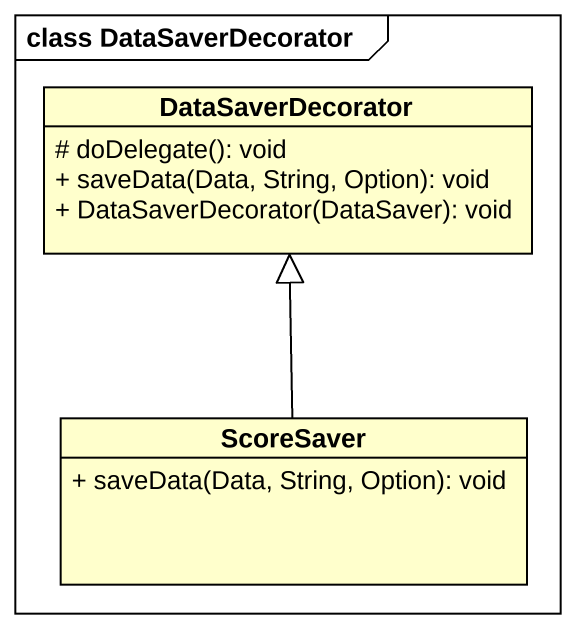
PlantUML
@startuml
mainframe class DataSaverDecorator
hide circle
hide empty members
skinparam classAttributeIconSize 0
class DataSaverDecorator {
  # doDelegate(): void
  + saveData(Data, String, Option): void
  + DataSaverDecorator(DataSaver): void
}
class ScoreSaver {
  + saveData(Data, String, Option): void
}
ScoreSaver -up-|> DataSaverDecorator
@enduml
